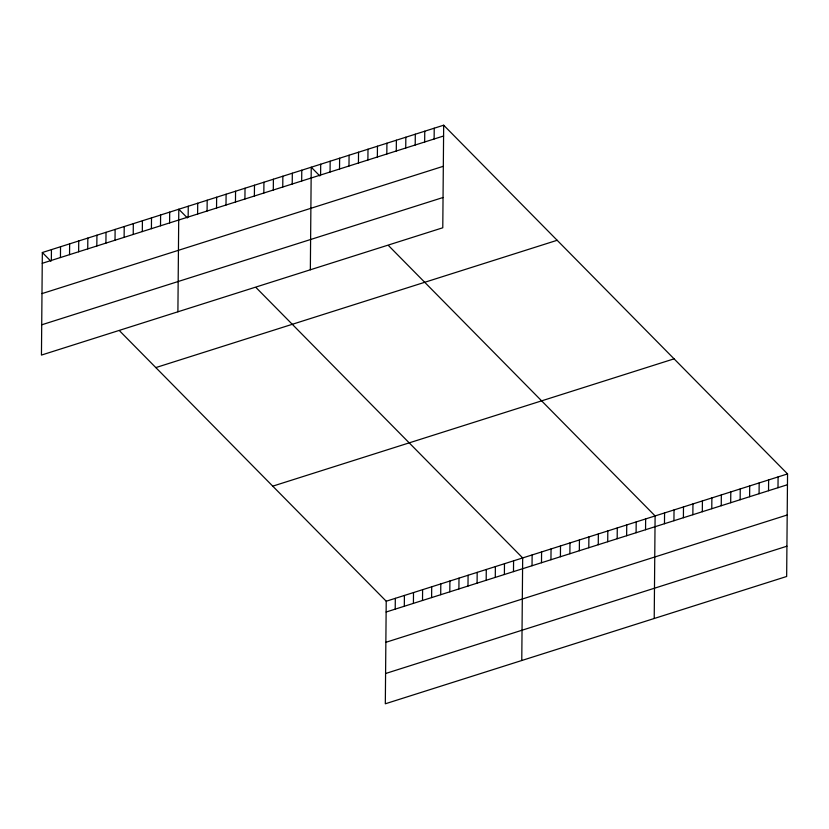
<?xml version="1.0" encoding="UTF-8"?>
<svg xmlns="http://www.w3.org/2000/svg" width="829" height="829" viewBox="0 0 829 829"><rect width="100%" height="100%" fill="white"/><g stroke="black" fill="none" stroke-linecap="round" stroke-linejoin="round"><path stroke-width="1.24" d="M42.341 252.513L41.45 355.081L442.779 227.778L443.681 125.21L42.341 252.513L50.942 261.239M51.346 260.43L51.439 249.633M60.444 257.539L60.538 246.741M69.543 254.658L69.636 243.861M78.641 251.767L78.734 240.97M87.739 248.887L87.833 238.089M96.827 245.995L96.931 235.198M105.925 243.115L106.019 232.317M115.024 240.223L115.117 229.426M124.122 237.343L124.215 226.545M133.22 234.452L133.314 223.664M142.319 231.571L142.412 220.773M151.417 228.68L151.51 217.892M160.515 225.799L160.608 215.001M169.603 222.918L169.696 212.12M177.903 311.797L178.795 209.229L187.395 217.944M188.162 217.022L188.256 206.234M197.623 214.027L197.716 203.229M207.084 211.022L207.177 200.224M216.545 208.027L216.638 197.229M226.006 205.022L226.099 194.224M235.467 202.017L235.56 191.23M244.928 199.022L245.021 188.224M254.379 196.017L254.482 185.219M263.84 193.022L263.933 182.225M273.301 190.017L273.394 179.219M282.762 187.022L282.855 176.225M292.222 184.017L292.316 173.22M301.683 181.012L301.777 170.214M310.347 269.788L311.238 167.22L319.839 175.935M320.605 175.012L320.699 164.215M330.066 172.017L330.16 161.22M339.527 169.012L339.621 158.215M348.988 166.007L349.082 155.22M358.439 163.012L358.542 152.215M367.9 160.007L367.993 149.21M377.361 157.013L377.454 146.215M386.822 154.007L386.915 143.21M119.718 330.978L386.221 601.222L385.319 703.79L786.659 576.487L787.55 473.919L443.681 125.21M396.283 151.002L396.376 140.215M395.215 609.139L395.319 598.341M405.744 148.008L405.837 137.21M404.314 606.248L404.407 595.46M415.205 145.002L415.298 134.205M413.412 603.367L413.505 592.569M424.666 142.008L424.759 131.21M422.51 600.476L422.603 589.688M434.127 139.003L434.22 128.205M431.608 597.595L431.702 586.797M440.707 594.704L440.8 583.917M449.805 591.823L449.898 581.025M458.903 588.942L458.997 578.145M467.991 586.051L468.084 575.253M477.089 583.17L477.183 572.373M486.188 580.279L486.281 569.482M495.286 577.399L495.379 566.601M504.384 574.507L504.478 563.71M513.483 571.627L513.576 560.829M521.773 660.506L522.674 557.938L256.171 287.694M532.031 565.741L532.135 554.943M541.492 562.736L541.586 551.938M550.953 559.73L551.047 548.943M560.414 556.736L560.508 545.938M569.875 553.731L569.969 542.933M579.336 550.736L579.43 539.938M588.797 547.731L588.891 536.933M598.258 544.726L598.351 533.938M607.719 541.731L607.812 530.933M617.18 538.726L617.273 527.928M626.641 535.731L626.734 524.933M636.092 532.726L636.195 521.928M645.553 529.731L645.646 518.933M654.216 618.496L655.107 515.928L388.604 245.674M664.475 523.721L664.568 512.923M673.936 520.726L674.029 509.928M683.397 517.721L683.49 506.923M692.857 514.726L692.951 503.928M702.318 511.721L702.412 500.923M711.779 508.716L711.873 497.928M721.24 505.721L721.334 494.923M730.691 502.716L730.795 491.918M740.152 499.721L740.245 488.923M749.613 496.716L749.706 485.918M759.074 493.711L759.167 482.924M768.535 490.716L768.628 479.918M777.996 487.711L778.089 476.913M42.248 263.311L443.588 135.997M41.989 293.601L443.318 166.287M41.719 324.802L443.049 197.489M155.821 367.589L557.15 240.286M272.741 486.157L674.07 358.843M386.221 601.222L787.55 473.919M386.127 612.02L787.457 484.716M385.858 642.309L787.187 514.996M385.589 673.511L786.918 546.197"/></g></svg>
